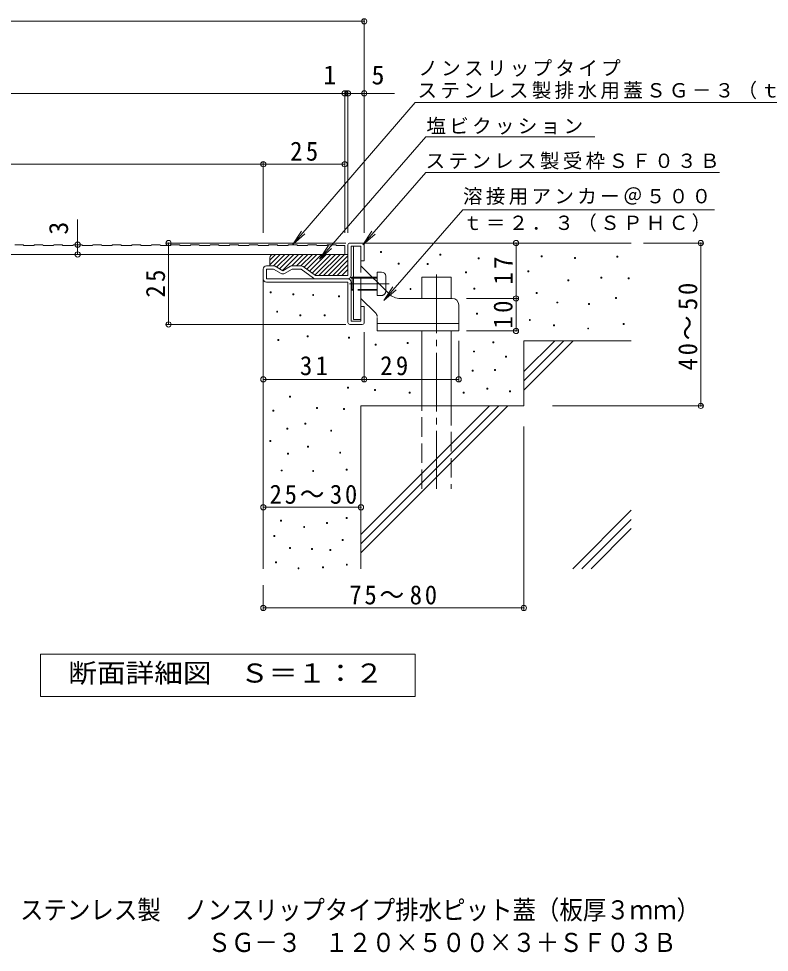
# Model space of a CAD drawing. Units: millimetres, scale not verified. Extents: x -313 to 322, y -274 to 219.
# Drawn here: x -152.5 to 77.9, y -274 to 12.6 of the extents above; entities that cross this region are included whole.
import ezdxf
from ezdxf.enums import TextEntityAlignment as Align

# ---------------------------------------------------------------- set-up
doc = ezdxf.new("R2010")
doc.units = ezdxf.units.MM
doc.header["$LTSCALE"] = 2
doc.header["$PDMODE"] = 32
doc.header["$PDSIZE"] = 1.6
doc.linetypes.add('CHAIN2', pattern=[12, 9, -1, 1, -1])
doc.linetypes.add('DASHED3', pattern=[4, 3, -1])
for name, color, linetype, lineweight in [('D-0', 7, 'Continuous', 9), ('D-1', 2, 'Continuous', 9), ('D-2', 3, 'Continuous', 9), ('D-4', 7, 'Continuous', 9), ('D-5', 7, 'Continuous', 9), ('D-6', 6, 'Continuous', 9), ('D-9', 4, 'Continuous', 9), ('D-A', 3, 'Continuous', 9)]:
    doc.layers.add(name, color=color, linetype=linetype, lineweight=lineweight)
doc.layers.add('F-5_F-5ﾚｲﾔ', color=2, linetype='Continuous')
doc.styles.add('ＭＳ ゴシック', font='')
doc.styles.get('ＭＳ ゴシック').set_extended_font_data('MS Gothic')

msp = doc.modelspace()

# ---------------------------------------------------------------- linework, layer by layer
at = {"layer": 'D-0'}
for points in [[(-41.41, -59.143), (-41.41, -58.843), (-41.11, -58.843), (-41.11, -59.143)], [(-23.235, -59.928), (-23.235, -59.627), (-22.935, -59.627), (-22.935, -59.928)], [(7.933, -60.427), (7.933, -60.127), (8.233, -60.127), (8.233, -60.427)], [(-36.049, -62.673), (-36.049, -62.373), (-35.749, -62.373), (-35.749, -62.673)], [(-27.124, -62.828), (-27.124, -62.528), (-26.824, -62.528), (-26.824, -62.828)], [(-11.467, -61.104), (-11.467, -60.804), (-11.167, -60.804), (-11.167, -61.104)], [(18.085, -60.968), (18.085, -60.668), (18.385, -60.668), (18.385, -60.968)], [(31.078, -60.562), (31.078, -60.262), (31.378, -60.262), (31.378, -60.562)], [(-15.39, -65.419), (-15.39, -65.119), (-15.09, -65.119), (-15.09, -65.419)], [(3.763, -65.032), (3.763, -64.732), (4.063, -64.732), (4.063, -65.032)], [(16.093, -67.845), (16.093, -67.545), (16.393, -67.545), (16.393, -67.845)], [(26.206, -67.059), (26.206, -66.759), (26.506, -66.759), (26.506, -67.059)], [(34.563, -67.211), (34.563, -66.911), (34.863, -66.911), (34.863, -67.211)], [(-75.304, -71.516), (-75.304, -71.216), (-75.004, -71.216), (-75.004, -71.516)], [(-32.388, -70.519), (-32.388, -70.219), (-32.088, -70.219), (-32.088, -70.519)], [(-12.775, -70.388), (-12.775, -70.088), (-12.475, -70.088), (-12.475, -70.388)], [(6.399, -71.724), (6.399, -71.424), (6.699, -71.424), (6.699, -71.724)], [(-68.341, -72.14), (-68.341, -71.839), (-68.041, -71.839), (-68.041, -72.14)], [(-62.272, -72.306), (-62.272, -72.006), (-61.972, -72.006), (-61.972, -72.306)], [(-54.373, -72.701), (-54.373, -72.401), (-54.073, -72.401), (-54.073, -72.701)], [(12.671, -74.638), (12.671, -74.338), (12.971, -74.338), (12.971, -74.638)], [(30.672, -73.285), (30.672, -72.985), (30.972, -72.985), (30.972, -73.285)], [(-73.329, -77.44), (-73.329, -77.14), (-73.029, -77.14), (-73.029, -77.44)], [(22.466, -75.108), (22.466, -74.808), (22.766, -74.808), (22.766, -75.108)], [(-66.221, -78.625), (-66.221, -78.324), (-65.921, -78.324), (-65.921, -78.625)], [(-58.717, -78.625), (-58.717, -78.324), (-58.417, -78.324), (-58.417, -78.625)], [(-11.99, -78.103), (-11.99, -77.803), (-11.69, -77.803), (-11.69, -78.103)], [(4.255, -79.968), (4.255, -79.668), (4.555, -79.668), (4.555, -79.968)], [(11.723, -81.677), (11.723, -81.376), (12.023, -81.376), (12.023, -81.677)], [(22.164, -82.621), (22.164, -82.321), (22.464, -82.321), (22.464, -82.621)], [(33.108, -81.27), (33.108, -80.97), (33.408, -80.97), (33.408, -81.27)], [(-72.934, -86.128), (-72.934, -85.828), (-72.634, -85.828), (-72.634, -86.128)], [(-63.946, -85.023), (-63.946, -84.723), (-63.646, -84.723), (-63.646, -85.023)], [(-51.309, -85.418), (-51.309, -85.118), (-51.009, -85.118), (-51.009, -85.418)], [(-43.112, -87.585), (-43.112, -87.285), (-42.812, -87.285), (-42.812, -87.585)], [(-33.24, -87.051), (-33.24, -86.751), (-32.94, -86.751), (-32.94, -87.051)], [(-6.928, -86.83), (-6.928, -86.53), (-6.628, -86.53), (-6.628, -86.83)], [(-12.907, -89.682), (-12.907, -89.382), (-12.607, -89.382), (-12.607, -89.682)], [(-3.034, -91.262), (-3.034, -90.962), (-2.734, -90.962), (-2.734, -91.262)], [(-13.302, -95.606), (-13.302, -95.306), (-13.002, -95.306), (-13.002, -95.606)], [(-6.41, -95.378), (-6.41, -95.078), (-6.11, -95.078), (-6.11, -95.378)], [(-51.609, -100.74), (-51.609, -100.44), (-51.309, -100.44), (-51.309, -100.74)], [(-43.315, -101.53), (-43.315, -101.23), (-43.015, -101.23), (-43.015, -101.53)], [(-32.653, -102.32), (-32.653, -102.02), (-32.353, -102.02), (-32.353, -102.32)], [(-16.066, -102.32), (-16.066, -102.02), (-15.766, -102.02), (-15.766, -102.32)], [(-8.785, -101.118), (-8.785, -100.818), (-8.485, -100.818), (-8.485, -101.118)], [(-1.849, -101.925), (-1.849, -101.625), (-1.549, -101.625), (-1.549, -101.925)], [(-69.38, -103.504), (-69.38, -103.204), (-69.08, -103.204), (-69.08, -103.504)], [(-74.543, -107.848), (-74.543, -107.548), (-74.243, -107.548), (-74.243, -107.848)], [(-61.087, -107.059), (-61.087, -106.759), (-60.787, -106.759), (-60.787, -107.059)], [(-52.794, -107.289), (-52.794, -106.989), (-52.494, -106.989), (-52.494, -107.289)], [(-64.641, -111.798), (-64.641, -111.498), (-64.341, -111.498), (-64.341, -111.798)], [(-70.17, -113.377), (-70.17, -113.077), (-69.87, -113.077), (-69.87, -113.377)], [(-56.743, -114.003), (-56.743, -113.703), (-56.443, -113.703), (-56.443, -114.003)], [(-75.41, -117.176), (-75.41, -116.876), (-75.11, -116.876), (-75.11, -117.176)], [(-63.851, -118.906), (-63.851, -118.606), (-63.551, -118.606), (-63.551, -118.906)], [(-69.972, -121.078), (-69.972, -120.778), (-69.672, -120.778), (-69.672, -121.078)], [(-53.978, -120.717), (-53.978, -120.417), (-53.678, -120.417), (-53.678, -120.717)], [(-71.947, -126.212), (-71.947, -125.912), (-71.647, -125.912), (-71.647, -126.212)], [(-52.026, -125.923), (-52.026, -125.623), (-51.726, -125.623), (-51.726, -125.923)], [(-62.272, -126.41), (-62.272, -126.11), (-61.972, -126.11), (-61.972, -126.41)], [(-72.144, -141.579), (-72.144, -141.279), (-71.844, -141.279), (-71.844, -141.579)], [(-65.036, -143.553), (-65.036, -143.253), (-64.736, -143.253), (-64.736, -143.553)], [(-58.066, -142.321), (-58.066, -142.021), (-57.766, -142.021), (-57.766, -142.321)], [(-52.004, -140.789), (-52.004, -140.489), (-51.704, -140.489), (-51.704, -140.789)], [(-74.166, -146.318), (-74.166, -146.018), (-73.866, -146.018), (-73.866, -146.318)], [(-53.188, -147.503), (-53.188, -147.202), (-52.888, -147.202), (-52.888, -147.503)], [(-69.356, -150.033), (-69.356, -149.733), (-69.056, -149.733), (-69.056, -150.033)], [(-62.666, -150.267), (-62.666, -149.967), (-62.366, -149.967), (-62.366, -150.267)], [(-56.972, -150.592), (-56.972, -150.292), (-56.672, -150.292), (-56.672, -150.592)], [(-73.724, -154.377), (-73.724, -154.077), (-73.424, -154.077), (-73.424, -154.377)], [(-66.778, -156.237), (-66.778, -155.937), (-66.478, -155.937), (-66.478, -156.237)], [(-59.251, -155.935), (-59.251, -155.635), (-58.951, -155.635), (-58.951, -155.935)], [(-51.933, -155.145), (-51.933, -154.845), (-51.633, -154.845), (-51.633, -155.145)]]:
    msp.add_lwpolyline(points, close=True, dxfattribs=at)
at = {"layer": 'D-1'}
for p, q in [((-51.436, -56.837), (-51.436, -66.237)), ((-50.836, -56.237), (-47.036, -56.237)), ((-47.436, -57.237), (-50.436, -57.237)), ((-50.436, -66.237), (-50.436, -57.237)), ((-46.436, -56.837), (-46.436, -61.737)), ((-77.436, -67.237), (-77.436, -64.237)), ((-74.302, -63.237), (-76.436, -63.237)), ((-76.436, -67.237), (-76.436, -64.237)), ((-74.302, -64.237), (-76.436, -64.237)), ((-71.936, -65.603), (-74.302, -64.237)), ((-73.802, -63.371), (-71.436, -64.737)), ((-69.069, -63.371), (-71.436, -64.737)), ((-70.936, -65.603), (-68.569, -64.237)), ((-65.766, -63.237), (-68.569, -63.237)), ((-65.769, -64.237), (-68.569, -64.237)), ((-62.035, -67.037), (-65.769, -64.237)), ((-65.172, -63.435), (-61.436, -66.237)), ((-76.436, -67.237), (-51.436, -67.237)), ((-76.436, -68.237), (-51.436, -68.237)), ((-51.436, -66.237), (-61.436, -66.237)), ((-51.436, -80.637), (-51.436, -68.237)), ((-50.436, -68.237), (-50.436, -80.237)), ((-46.436, -75.737), (-47.436, -75.737)), ((-47.436, -80.237), (-47.436, -75.737)), ((-46.436, -80.637), (-46.436, -75.737)), ((-47.436, -80.237), (-50.436, -80.237)), ((-50.836, -81.237), (-47.036, -81.237))]:
    msp.add_line(p, q, dxfattribs=at)
msp.add_lwpolyline([(-46.436, -61.737), (-47.436, -61.737), (-47.436, -57.237)], dxfattribs=at)
for centre, radius, start, end in [((-50.836, -56.837), 0.6, 90, 180), ((-47.036, -56.837), 0.6, 0, 90), ((-76.436, -64.237), 1, 90, 180), ((-74.302, -64.237), 1, 59.99997, 90), ((-71.436, -64.737), 1, 239.99997, 300.00003), ((-68.569, -64.237), 1, 90, 120.00003), ((-65.766, -64.227), 0.99, 53.12967, 90), ((-76.436, -67.237), 1, 180, 270), ((-61.436, -66.237), 1, 233.13025, 270), ((-51.436, -66.237), 1, 270, 0), ((-51.436, -68.237), 1, 0, 90), ((-50.836, -80.637), 0.6, 180, 270), ((-47.036, -80.637), 0.6, 270, 0)]:
    msp.add_arc(centre, radius, start, end, dxfattribs=at)
at = {"layer": 'D-2'}
for p, q in [((-153.686, -56.737), (-151.186, -56.737)), ((-151.186, -56.737), (-150.936, -57.037)), ((-147.936, -57.037), (-150.936, -57.037)), ((-147.686, -56.737), (-147.936, -57.037)), ((-147.686, -56.737), (-145.186, -56.737)), ((-145.186, -56.737), (-144.936, -57.037)), ((-141.936, -57.037), (-144.936, -57.037)), ((-141.686, -56.737), (-141.936, -57.037)), ((-141.686, -56.737), (-139.186, -56.737)), ((-139.186, -56.737), (-138.936, -57.037)), ((-135.936, -57.037), (-138.936, -57.037)), ((-135.686, -56.737), (-135.936, -57.037)), ((-135.686, -56.737), (-133.186, -56.737)), ((-133.186, -56.737), (-132.936, -57.037)), ((-129.936, -57.037), (-132.936, -57.037)), ((-129.686, -56.737), (-129.936, -57.037)), ((-129.686, -56.737), (-127.186, -56.737)), ((-127.186, -56.737), (-126.936, -57.037)), ((-123.936, -57.037), (-126.936, -57.037)), ((-123.686, -56.737), (-123.936, -57.037)), ((-123.686, -56.737), (-121.186, -56.737)), ((-121.186, -56.737), (-120.936, -57.037)), ((-117.936, -57.037), (-120.936, -57.037)), ((-117.686, -56.737), (-117.936, -57.037)), ((-117.686, -56.737), (-115.186, -56.737)), ((-115.186, -56.737), (-114.936, -57.037)), ((-111.936, -57.037), (-114.936, -57.037)), ((-111.686, -56.737), (-111.936, -57.037)), ((-111.686, -56.737), (-109.186, -56.737)), ((-109.186, -56.737), (-108.936, -57.037)), ((-105.936, -57.037), (-108.936, -57.037)), ((-105.686, -56.737), (-105.936, -57.037)), ((-105.686, -56.737), (-103.186, -56.737)), ((-103.186, -56.737), (-102.936, -57.037)), ((-99.936, -57.037), (-102.936, -57.037)), ((-99.686, -56.737), (-99.936, -57.037)), ((-99.686, -56.737), (-97.186, -56.737)), ((-97.186, -56.737), (-96.936, -57.037)), ((-93.936, -57.037), (-96.936, -57.037)), ((-93.686, -56.737), (-93.936, -57.037)), ((-93.686, -56.737), (-91.186, -56.737)), ((-91.186, -56.737), (-90.936, -57.037)), ((-87.936, -57.037), (-90.936, -57.037)), ((-87.686, -56.737), (-87.936, -57.037)), ((-87.686, -56.737), (-85.186, -56.737)), ((-85.186, -56.737), (-84.936, -57.037)), ((-81.936, -57.037), (-84.936, -57.037)), ((-81.686, -56.737), (-81.936, -57.037)), ((-81.686, -56.737), (-79.186, -56.737)), ((-79.186, -56.737), (-78.936, -57.037)), ((-75.936, -57.037), (-78.936, -57.037)), ((-75.686, -56.737), (-75.936, -57.037)), ((-75.686, -56.737), (-73.186, -56.737)), ((-73.186, -56.737), (-72.936, -57.037)), ((-69.936, -57.037), (-72.936, -57.037)), ((-69.686, -56.737), (-69.936, -57.037)), ((-69.686, -56.737), (-67.186, -56.737)), ((-67.186, -56.737), (-66.936, -57.037)), ((-63.936, -57.037), (-66.936, -57.037)), ((-63.686, -56.737), (-63.936, -57.037)), ((-63.686, -56.737), (-61.186, -56.737)), ((-61.186, -56.737), (-60.936, -57.037)), ((-57.936, -57.037), (-60.936, -57.037)), ((-57.686, -56.737), (-57.936, -57.037)), ((-57.686, -56.737), (-55.186, -56.737)), ((-55.186, -56.737), (-54.936, -57.037)), ((-191.969, -59.737), (-52.436, -59.737))]:
    msp.add_line(p, q, dxfattribs=at)
msp.add_lwpolyline([(-52.436, -59.737), (-52.436, -57.037), (-54.936, -57.037)], dxfattribs=at)
at = {"layer": 'D-4'}
for p, q in [((-191.969, 11.837), (-46.436, 11.837)), ((-46.436, -53.146), (-46.436, 12.437)), ((-191.969, -10.302), (-37.128, -10.302)), ((-52.436, -53.146), (-52.436, -9.702)), ((-51.436, -53.146), (-51.436, -9.702)), ((-77.436, -53.146), (-77.436, -31.453)), ((-191.969, -32.053), (-77.436, -32.053)), ((-77.436, -32.053), (-52.436, -32.053)), ((-52.065, -56.237), (-107.132, -56.237)), ((-106.532, -81.237), (-106.532, -56.237)), ((0.174, -73.237), (0.174, -56.237)), ((39.264, -56.237), (57.501, -56.237)), ((56.901, -106.237), (56.901, -56.237)), ((-15.07, -73.237), (0.774, -73.237)), ((0.174, -83.237), (0.174, -73.237)), ((-52.065, -81.237), (-107.132, -81.237)), ((-46.436, -83.637), (-46.436, -98.685)), ((-15.07, -83.237), (0.774, -83.237)), ((-17.436, -86.237), (-17.436, -98.685)), ((-46.436, -98.085), (-77.436, -98.085)), ((-46.436, -98.085), (-17.436, -98.085)), ((11.4, -106.237), (57.501, -106.237)), ((2.565, -112.562), (2.565, -168.853)), ((-77.436, -137.36), (-47.436, -137.36)), ((-77.436, -161.237), (-77.436, -168.853)), ((-77.436, -168.253), (2.565, -168.253))]:
    msp.add_line(p, q, dxfattribs=at)
msp.add_lwpolyline([(-134.436, -59.737), (-134.436, -56.737), (-134.436, -49.048)], dxfattribs=at)
for p in [(-46.436, 11.837), (-52.436, -10.302), (-51.436, -10.302), (-46.436, -10.302), (-77.436, -32.053), (-52.436, -32.053), (-134.436, -56.737), (-106.532, -56.237), (0.174, -56.237), (56.901, -56.237), (-134.436, -59.737), (0.174, -73.237), (-106.532, -81.237), (0.174, -83.237), (-77.436, -98.085), (-46.436, -98.085), (-17.436, -98.085), (56.901, -106.237), (-77.436, -137.36), (-47.436, -137.36), (-77.436, -168.253), (2.565, -168.253)]:
    msp.add_point(p, dxfattribs=at)
at = {"layer": 'D-5'}
for p, q in [((-30.78, -13.126), (-68.436, -56.737)), ((-30.78, -13.126), (99.155, -13.126)), ((-27.531, -23.654), (24.346, -23.654)), ((-27.531, -34.627), (62.662, -34.627)), ((-40.431, -73.872), (-16.214, -46.048)), ((-16.214, -46.048), (61.126, -46.048)), ((-68.436, -56.737), (-65.69, -52.558)), ((-68.436, -56.737), (-64.702, -53.411)), ((-46.826, -56.796), (-43.079, -53.485)), ((-60.191, -61.179), (-56.445, -57.868)), ((-40.431, -73.872), (-37.669, -69.704)), ((-40.431, -73.872), (-36.685, -70.561))]:
    msp.add_line(p, q, dxfattribs=at)
for points in [[(-27.531, -23.654), (-60.191, -61.179), (-57.429, -57.011)], [(-27.531, -34.627), (-46.826, -56.796), (-44.064, -52.628)]]:
    msp.add_lwpolyline(points, dxfattribs=at)
at = {"layer": 'D-5', "color": 2}
msp.add_lwpolyline([(-145.835, -195.425), (-145.835, -182.425), (-30.835, -182.425), (-30.835, -195.425)], close=True, dxfattribs=at)
at = {"layer": 'D-6'}
for p, q in [((-47.436, -56.237), (35.565, -56.237)), ((-77.436, -67.237), (-77.436, -156.237)), ((-28.735, -66.737), (-19.735, -66.737)), ((-28.735, -73.237), (-28.735, -66.737)), ((-19.735, -73.237), (-19.735, -66.737)), ((-28.735, -106.237), (-28.735, -83.237)), ((-19.735, -106.237), (-19.735, -83.237)), ((2.564, -86.237), (35.565, -86.237)), ((2.564, -86.237), (2.564, -106.237)), ((2.564, -95.705), (12.032, -86.237)), ((2.564, -98.533), (14.861, -86.237)), ((2.564, -101.361), (17.689, -86.237)), ((-47.436, -106.237), (-47.436, -156.237)), ((-47.436, -106.237), (2.564, -106.237)), ((-47.436, -145.704), (-7.968, -106.237)), ((-47.436, -148.532), (-5.14, -106.237)), ((-47.436, -151.361), (-2.311, -106.237)), ((17.571, -156.237), (35.565, -138.243)), ((20.399, -156.237), (35.565, -141.071)), ((23.227, -156.237), (35.565, -143.899))]:
    msp.add_line(p, q, dxfattribs=at)
at = {"layer": 'D-6', "linetype": 'CHAIN2'}
msp.add_line((-24.235, -65.921), (-24.235, -131.737), dxfattribs=at)
at = {"layer": 'D-6', "linetype": 'DASHED3'}
for p, q in [((-28.735, -131.737), (-28.735, -106.237)), ((-19.735, -106.237), (-19.735, -131.737))]:
    msp.add_line(p, q, dxfattribs=at)
at = {"layer": 'D-9'}
for p, q in [((-73.673, -59.737), (-75.436, -61.499)), ((-72.259, -59.737), (-75.436, -62.914)), ((-74.436, -59.737), (-51.436, -59.737)), ((-70.844, -59.737), (-74.344, -63.237)), ((-69.43, -59.737), (-73.334, -63.641)), ((-68.016, -59.737), (-72.437, -64.158)), ((-66.602, -59.737), (-71.541, -64.676)), ((-65.188, -59.737), (-68.688, -63.237)), ((-63.773, -59.737), (-67.273, -63.237)), ((-62.359, -59.737), (-65.859, -63.237)), ((-60.945, -59.737), (-64.869, -63.661)), ((-59.531, -59.737), (-64.061, -64.267)), ((-58.116, -59.737), (-63.253, -64.873)), ((-56.702, -59.737), (-62.445, -65.479)), ((-55.288, -59.737), (-61.637, -66.086)), ((-53.874, -59.737), (-60.374, -66.237)), ((-52.46, -59.737), (-58.959, -66.237)), ((-51.436, -60.127), (-57.545, -66.237)), ((-75.436, -60.737), (-75.436, -63.237)), ((-51.436, -61.541), (-56.131, -66.237)), ((-51.436, -62.955), (-54.717, -66.237)), ((-51.436, -64.369), (-53.303, -66.237))]:
    msp.add_line(p, q, dxfattribs=at)
msp.add_arc((-74.436, -60.737), 1, 90, 180, dxfattribs=at)
at = {"layer": 'D-A'}
for p, q in [((-49.736, -57.237), (-49.736, -79.737)), ((-49.736, -57.237), (-47.436, -57.237)), ((-47.436, -63.237), (-47.436, -57.237)), ((-47.436, -63.237), (-38.9, -71.772)), ((-42.436, -68.237), (-42.436, -65.137)), ((-41.136, -65.137), (-42.436, -65.137)), ((-50.186, -66.737), (-50.436, -66.987)), ((-49.736, -66.987), (-50.436, -66.987)), ((-49.736, -66.737), (-50.186, -66.737)), ((-42.436, -66.737), (-43.936, -66.737)), ((-42.436, -66.987), (-43.686, -66.987)), ((-39.836, -66.437), (-39.836, -70.837)), ((-50.186, -70.737), (-50.436, -70.487)), ((-49.736, -70.487), (-50.436, -70.487)), ((-49.736, -70.737), (-50.186, -70.737)), ((-43.021, -77.651), (-47.436, -73.237)), ((-47.436, -79.737), (-47.436, -73.237)), ((-35.365, -73.237), (-19.436, -73.237)), ((-17.436, -75.237), (-17.436, -83.237)), ((-47.436, -79.737), (-49.736, -79.737)), ((-42.436, -83.237), (-42.436, -79.065)), ((-17.436, -80.937), (-42.436, -80.937)), ((-17.436, -83.237), (-42.436, -83.237))]:
    msp.add_line(p, q, dxfattribs=at)
at = {"layer": 'D-A', "linetype": 'DASHED3'}
for p, q in [((-47.436, -73.237), (-47.436, -63.237)), ((-50.186, -66.737), (-50.186, -70.737)), ((-43.936, -66.737), (-49.736, -66.737)), ((-49.736, -66.987), (-43.686, -66.987)), ((-42.436, -72.337), (-42.436, -68.237)), ((-42.436, -70.487), (-49.736, -70.487)), ((-42.436, -70.737), (-49.736, -70.737)), ((-39.836, -71.037), (-39.836, -70.837)), ((-41.136, -72.337), (-42.436, -72.337))]:
    msp.add_line(p, q, dxfattribs=at)
at = {"layer": 'D-A', "linetype": 'CHAIN2'}
msp.add_line((-38.837, -68.737), (-50.92, -68.737), dxfattribs=at)
at = {"layer": 'D-A'}
for centre, radius, start, end in [((-41.136, -66.437), 1.3, 0, 90), ((-35.365, -68.237), 5, 225, 270), ((-19.436, -75.237), 2, 0, 90), ((-44.436, -79.065), 2, 7.01646, 45)]:
    msp.add_arc(centre, radius, start, end, dxfattribs=at)
at = {"layer": 'D-A', "linetype": 'DASHED3'}
msp.add_arc((-41.136, -71.037), 1.3, 270, 0, dxfattribs=at)

# ---------------------------------------------------------------- texts
at = {"layer": 'D-4', "color": 2, "style": 'ＭＳ ゴシック'}
for s, p in [('1', (-59.025, -9.302)), ('5', (-44.213, -9.302))]:
    msp.add_text(s, height=5.865, dxfattribs=at).set_placement(p, align=Align.BOTTOM_LEFT)
msp.add_text('3', height=5.865, rotation=90, dxfattribs=at).set_placement((-135.636, -53.678), align=Align.BOTTOM_LEFT)
at = {"layer": 'D-4', "color": 2, "char_height": 5.865, "attachment_point": 7, "style": 'ＭＳ ゴシック'}
for s, insert in [('\\T1.27;\\W0.95;25', (-69.186, -31.053)), ('\\T1.27;\\W0.95;31', (-66.186, -96.885)), ('\\T1.27;\\W0.95;29', (-41.537, -96.885)), ('\\T1.22;\\W0.95;25～30', (-75.515, -136.36)), ('\\T1.22;\\W0.95;75～80', (-51.009, -167.253))]:
    msp.add_mtext(s, dxfattribs=dict(at, insert=insert))
at = {"layer": 'D-4', "color": 2, "char_height": 5.865, "attachment_point": 7, "rotation": 90, "style": 'ＭＳ ゴシック'}
for s, insert in [('\\T1.27;\\W0.95;17', (-0.826, -68.987)), ('\\T1.27;\\W0.95;25', (-107.532, -72.987)), ('\\T1.22;\\W0.95;40～50', (55.901, -95.339)), ('\\T1.27;\\W0.95;10', (-0.826, -82.487))]:
    msp.add_mtext(s, dxfattribs=dict(at, insert=insert))
at = {"layer": 'D-5', "color": 2, "style": 'ＭＳ ゴシック', "width": 1.1}
msp.add_text('断面詳細図\u3000Ｓ＝１：２', height=5.865, dxfattribs=at).set_placement((-137.335, -192.925), align=Align.BOTTOM_LEFT)
at = {"layer": 'D-5', "char_height": 4.399, "attachment_point": 7, "style": 'ＭＳ ゴシック'}
for s, insert in [('\\T1.17;ノンスリップタイプ', (-29.851, -5.202)), ('\\T1.17;ステンレス製排水用蓋ＳＧ－３（ｔ＝３）', (-30.092, -12.127)), ('\\T1.17;塩ビクッション', (-27.364, -22.95)), ('\\T1.17;ステンレス製受枠ＳＦ０３Ｂ', (-27.603, -33.675)), ('\\T1.17;溶接用アンカー＠５００', (-16.126, -44.555)), ('\\T1.17;ｔ＝２．３（ＳＰＨＣ）', (-16.126, -52.799))]:
    msp.add_mtext(s, dxfattribs=dict(at, insert=insert))
at = {"layer": 'F-5_F-5ﾚｲﾔ', "style": 'ＭＳ ゴシック', "width": 0.9}
for s, p in [('ステンレス製\u3000ノンスリップタイプ排水ピット蓋（板厚３ｍｍ）', (-152.129, -265.622)), ('\u3000\u3000\u3000\u3000\u3000\u3000\u3000\u3000ＳＧ－３\u3000１２０×５００×３＋ＳＦ０３Ｂ', (-152.129, -275.622))]:
    msp.add_text(s, height=5.865, dxfattribs=at).set_placement(p, align=Align.BOTTOM_LEFT)

doc.saveas('drawing.dxf')
